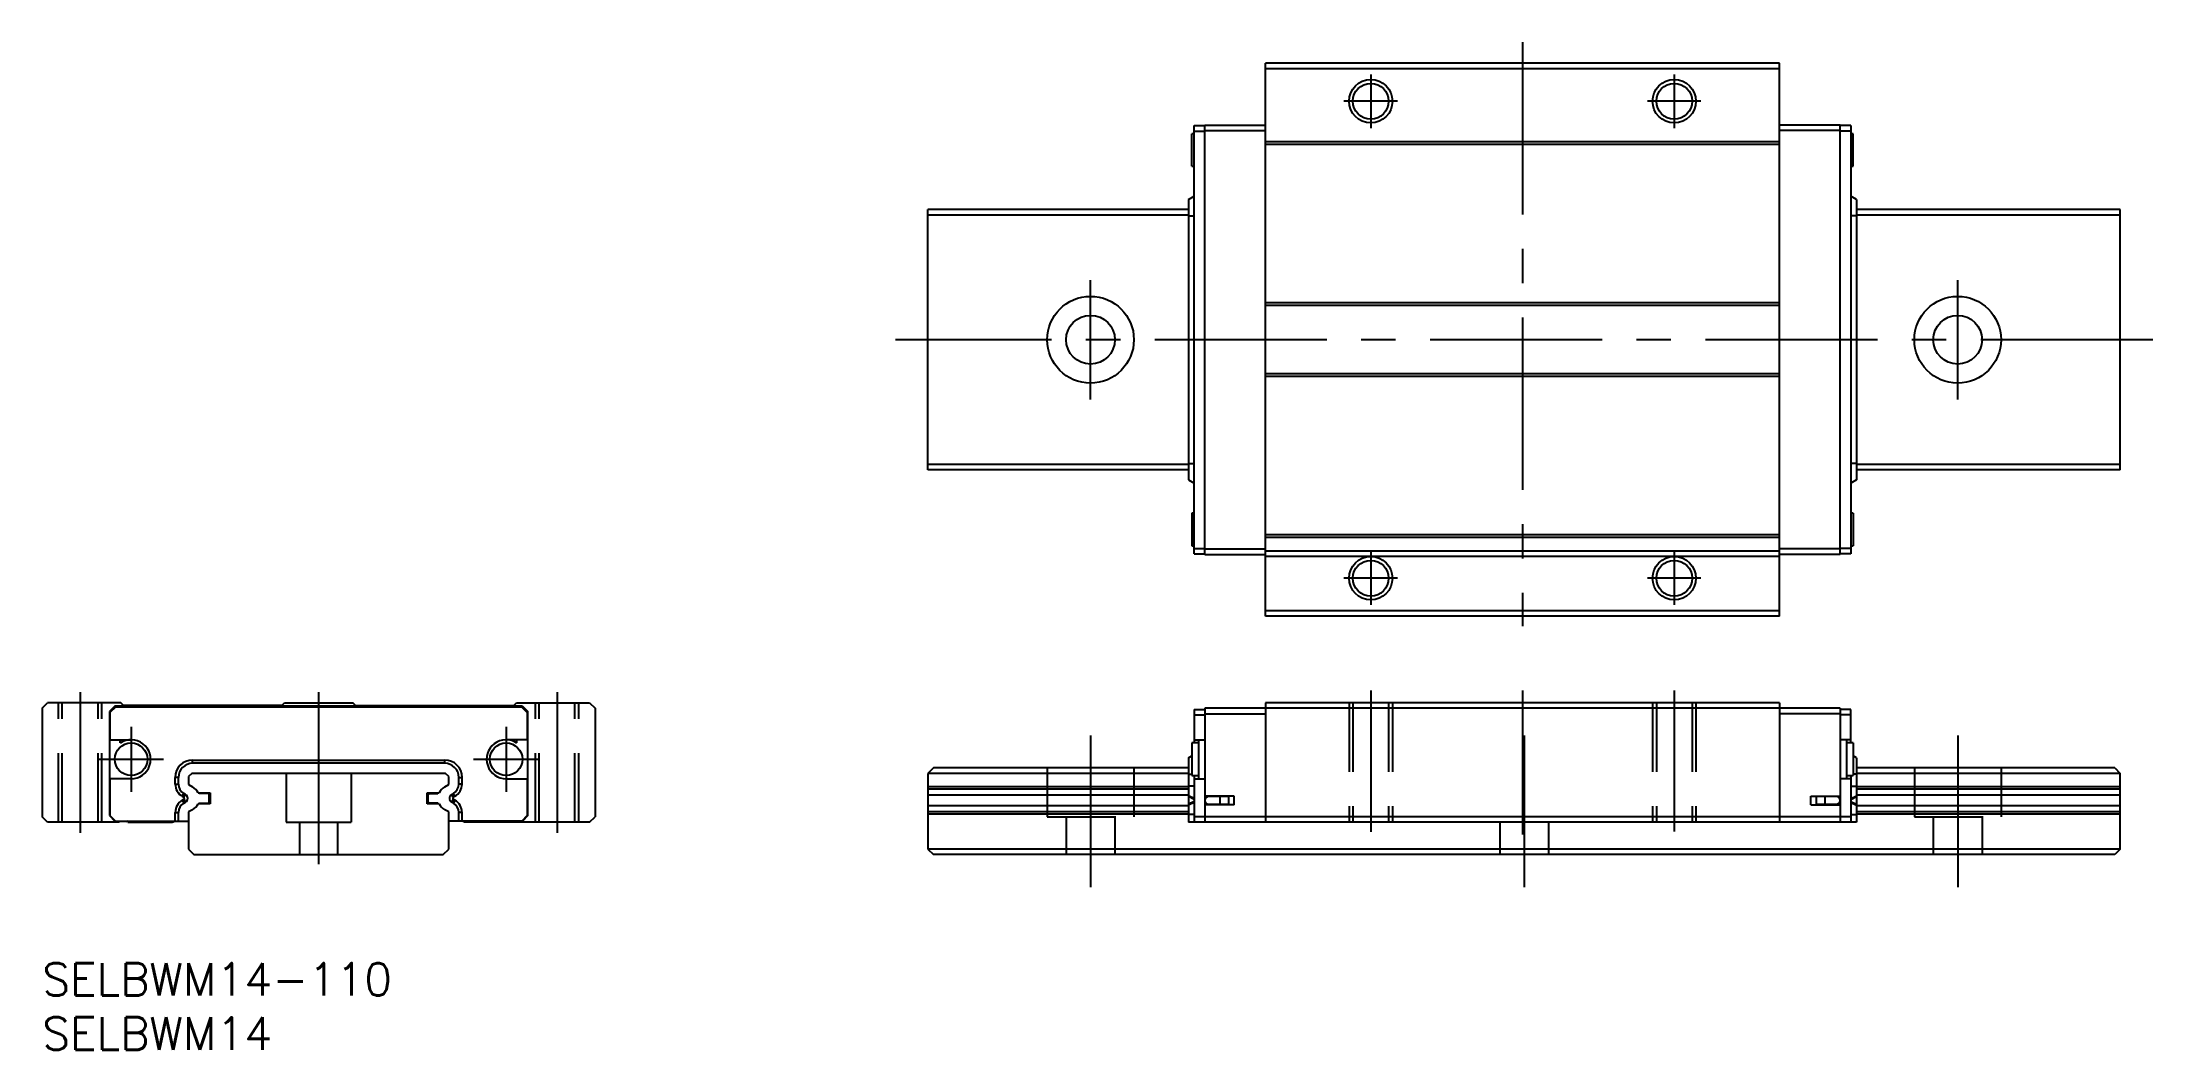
# Model space of a CAD drawing. Extents: x 0 to 195, y -8 to 85.
import ezdxf

# ---------------------------------------------------------------- set-up
doc = ezdxf.new("R2010")
doc.units = 0
doc.header["$LTSCALE"] = 0.5
doc.linetypes.add('CENTER', pattern=[50.8, 31.75, -6.35, 6.35, -6.35])
doc.linetypes.add('DASHED', pattern=[19.05, 12.7, -6.35])
for name, color, linetype in [('MSM_CENTER', 1, 'CENTER'), ('MSM_CONTINUOUS', 7, 'CONTINUOUS'), ('MSM_DASHED', 4, 'DASHED'), ('MSM_NARROW', 5, 'CONTINUOUS'), ('MSM_PART_NUMBER', 7, 'CONTINUOUS')]:
    doc.layers.add(name, color=color, linetype=linetype)
doc.styles.get("Standard").update_dxf_attribs({"font": 'txt.shx', "height": 3, "bigfont": 'bigfont.shx'})

# ---------------------------------------------------------------- blocks, each defined once
blk = doc.blocks.new('*U2')
at = {"layer": 'MSM_PART_NUMBER'}
blk.add_text('SELBWM14-110', height=3, dxfattribs=at).set_placement((0, -3))
blk = doc.blocks.new('*U3')
at = {"layer": 'MSM_PART_NUMBER'}
blk.add_text('SELBWM14', height=3, dxfattribs=at).set_placement((0, -8))

msp = doc.modelspace()

# ---------------------------------------------------------------- linework, layer by layer
at = {"layer": 'MSM_CENTER'}
for p, q in [((136.56, 84.94), (136.56, 31.09)), ((122.56, 81.97), (122.56, 77.03)), ((150.56, 81.97), (150.56, 77.03)), ((125.02, 79.5), (120.09, 79.5)), ((153.02, 79.5), (148.09, 79.5)), ((96.71, 52), (96.71, 63)), ((176.71, 52), (176.71, 63)), ((194.71, 57.5), (78.71, 57.5)), ((122.56, 37.97), (122.56, 33.03)), ((150.56, 37.97), (150.56, 33.03)), ((125.02, 35.5), (120.09, 35.5)), ((153.02, 35.5), (148.09, 35.5)), ((3.5, 25), (3.5, 12)), ((25.5, 25), (25.5, 9)), ((47.5, 25), (47.5, 12)), ((122.56, 25.13), (122.56, 12.1)), ((136.56, 25.13), (136.56, 11.87)), ((150.56, 25.13), (150.56, 12.15)), ((8.2, 21.8), (8.2, 15.8)), ((42.8, 21.8), (42.8, 15.8)), ((96.71, 21), (96.71, 7)), ((136.71, 21), (136.71, 7)), ((176.71, 21), (176.71, 7)), ((5.2, 18.8), (11.2, 18.8)), ((39.8, 18.8), (45.8, 18.8))]:
    msp.add_line(p, q, dxfattribs=at)
at = {"layer": 'MSM_CONTINUOUS'}
for p, q in [((112.86, 32), (112.86, 83)), ((160.26, 83), (112.86, 83)), ((160.26, 82.5), (112.86, 82.5)), ((160.26, 32), (160.26, 83)), ((106.26, 76.5), (106.06, 76.5)), ((106.06, 73.5), (106.06, 76.5)), ((106.26, 37.75), (106.26, 77.25)), ((106.26, 77.25), (107.26, 77.25)), ((106.26, 76.75), (107.26, 76.75)), ((107.26, 37.7), (107.26, 77.3)), ((107.26, 77.3), (112.86, 77.3)), ((107.26, 76.8), (112.86, 76.8)), ((165.86, 77.3), (160.26, 77.3)), ((165.86, 76.8), (160.26, 76.8)), ((165.86, 37.7), (165.86, 77.3)), ((166.86, 77.25), (165.86, 77.25)), ((166.86, 76.75), (165.86, 76.75)), ((166.86, 77.25), (166.86, 37.75)), ((167.06, 76.5), (166.86, 76.5)), ((167.06, 73.5), (167.06, 76.5)), ((160.26, 75.75), (112.86, 75.75)), ((160.26, 75.5), (112.86, 75.5)), ((106.06, 73.5), (106.26, 73.5)), ((166.86, 73.5), (167.06, 73.5)), ((105.76, 70.43), (106.26, 70.73)), ((105.76, 70.43), (105.76, 44.57)), ((167.36, 70.43), (166.86, 70.73)), ((167.36, 70.43), (167.36, 44.57)), ((105.76, 69.5), (81.71, 69.5)), ((81.71, 45.5), (81.71, 69.5)), ((105.76, 69), (81.71, 69)), ((105.76, 68.93), (106.26, 68.93)), ((167.36, 68.93), (166.86, 68.93)), ((191.71, 69.5), (167.36, 69.5)), ((191.71, 69), (167.36, 69)), ((191.71, 45.5), (191.71, 69.5)), ((160.26, 60.9), (112.86, 60.9)), ((160.26, 60.65), (112.86, 60.65)), ((160.26, 54.35), (112.86, 54.35)), ((160.26, 54.1), (112.86, 54.1)), ((105.76, 46), (81.71, 46)), ((105.76, 45.5), (81.71, 45.5)), ((105.76, 46.07), (106.26, 46.07)), ((167.36, 46.07), (166.86, 46.07)), ((191.71, 46), (167.36, 46)), ((191.71, 45.5), (167.36, 45.5)), ((105.76, 44.57), (106.26, 44.27)), ((167.36, 44.57), (166.86, 44.27)), ((106.06, 41.5), (106.06, 38.5)), ((106.26, 41.5), (106.06, 41.5)), ((167.06, 41.5), (166.86, 41.5)), ((167.06, 41.5), (167.06, 38.5)), ((160.26, 39.5), (112.86, 39.5)), ((160.26, 39.25), (112.86, 39.25)), ((106.06, 38.5), (106.26, 38.5)), ((106.26, 38.25), (107.26, 38.25)), ((106.26, 37.75), (107.26, 37.75)), ((107.26, 38.2), (112.86, 38.2)), ((107.26, 37.7), (112.86, 37.7)), ((160.26, 38), (112.86, 38)), ((160.26, 37.5), (112.86, 37.5)), ((165.86, 38.2), (160.26, 38.2)), ((165.86, 37.7), (160.26, 37.7)), ((166.86, 38.25), (165.86, 38.25)), ((166.86, 37.75), (165.86, 37.75)), ((166.86, 38.5), (167.06, 38.5)), ((160.26, 32.5), (112.86, 32.5)), ((160.26, 32), (112.86, 32)), ((0, 23.5), (0.5, 24)), ((0, 23.5), (0, 13.5)), ((7.25, 24), (0.5, 24)), ((6.7, 23.7), (6.2, 23.2)), ((6.75, 23.6), (6.25, 23.1)), ((44.3, 23.7), (6.7, 23.7)), ((44.25, 23.6), (6.75, 23.6)), ((7.5, 23.75), (7.25, 24)), ((22.1, 23.75), (7.5, 23.75)), ((22.1, 23.75), (22.35, 24)), ((22.35, 24), (28.65, 24)), ((28.9, 23.75), (28.65, 24)), ((28.9, 23.75), (43.5, 23.75)), ((43.5, 23.75), (43.75, 24)), ((43.75, 24), (50.5, 24)), ((44.25, 23.6), (44.75, 23.1)), ((44.3, 23.7), (44.8, 23.2)), ((50.5, 24), (51, 23.5)), ((51, 23.5), (51, 13.5)), ((106.26, 23.4), (106.26, 20.3)), ((106.26, 23.4), (107.26, 23.4)), ((165.86, 23.5), (107.26, 23.5)), ((107.26, 23.5), (107.26, 13)), ((160.26, 24), (112.86, 24)), ((112.86, 24), (112.86, 13)), ((160.26, 24), (160.26, 13)), ((165.86, 23.5), (165.86, 13)), ((166.86, 23.4), (165.86, 23.4)), ((166.86, 20.3), (166.86, 23.4)), ((6.2, 23.2), (6.2, 13.6)), ((6.25, 23.1), (6.25, 20.6)), ((44.75, 23.1), (44.75, 20.6)), ((44.8, 13.6), (44.8, 23.2)), ((106.26, 22.9), (107.26, 22.9)), ((107.26, 23), (112.86, 23)), ((165.86, 23), (160.26, 23)), ((166.86, 22.9), (165.86, 22.9)), ((6.25, 20.6), (8.2, 20.6)), ((7.2, 20.3), (7.2, 20.6)), ((44.75, 20.6), (42.8, 20.6)), ((43.8, 20.3), (43.8, 20.6)), ((106.66, 20.3), (106.06, 20.3)), ((106.06, 20.3), (106.06, 17.3)), ((106.26, 20.6), (107.26, 20.6)), ((106.66, 20.6), (106.66, 17)), ((166.86, 20.6), (165.86, 20.6)), ((166.46, 20.6), (166.46, 17)), ((167.06, 20.3), (166.46, 20.3)), ((167.06, 20.3), (167.06, 17.3)), ((13.87, 18.73), (37.13, 18.73)), ((13.87, 18.43), (13.87, 18.73)), ((37.13, 18.43), (13.87, 18.43)), ((37.13, 18.43), (37.13, 18.73)), ((82.21, 18), (81.71, 17.5)), ((105.76, 18), (82.21, 18)), ((105.76, 18.93), (106.06, 19.11)), ((105.76, 18.93), (105.76, 13)), ((167.36, 18.93), (167.06, 19.11)), ((167.36, 18.93), (167.36, 13)), ((191.21, 18), (167.36, 18)), ((191.21, 18), (191.71, 17.5)), ((6.2, 15.95), (6.25, 15.95)), ((6.25, 17), (6.25, 13.6)), ((8.2, 17), (6.25, 17)), ((12.57, 17.13), (12.27, 17.13)), ((12.27, 16.51), (12.27, 17.13)), ((12.27, 16.51), (12.57, 16.51)), ((12.57, 16.51), (12.57, 17.13)), ((12.92, 15.38), (13.07, 15.64)), ((13.23, 15.55), (13.07, 15.64)), ((13.8, 17.5), (13.5, 17.2)), ((13.5, 17.2), (13.5, 16.46)), ((13.5, 16.46), (13.87, 16.25)), ((37.2, 17.5), (13.8, 17.5)), ((14.39, 15.7), (15.5, 15.7)), ((14.47, 15.7), (14.49, 15.65)), ((15.3, 15.65), (14.49, 15.65)), ((15.5, 15.7), (15.5, 14.7)), ((35.5, 15.7), (36.61, 15.7)), ((35.5, 14.7), (35.5, 15.7)), ((35.7, 15.65), (36.51, 15.65)), ((36.53, 15.7), (36.51, 15.65)), ((37.13, 16.25), (37.5, 16.46)), ((37.5, 17.2), (37.2, 17.5)), ((37.5, 16.46), (37.5, 17.2)), ((37.77, 15.55), (37.93, 15.64)), ((38.08, 15.38), (37.93, 15.64)), ((38.43, 17.13), (38.73, 17.13)), ((38.43, 16.51), (38.43, 17.13)), ((38.73, 16.51), (38.43, 16.51)), ((38.73, 16.51), (38.73, 17.13)), ((42.8, 17), (44.75, 17)), ((44.75, 17), (44.75, 13.6)), ((105.76, 17.5), (81.71, 17.5)), ((81.71, 17.5), (81.71, 10.5)), ((105.76, 16.26), (81.71, 16.26)), ((105.76, 16.05), (81.71, 16.05)), ((105.76, 17.43), (106.06, 17.43)), ((106.26, 16.31), (105.76, 16.31)), ((106.06, 17.3), (106.66, 17.3)), ((106.26, 17.3), (106.26, 13)), ((106.26, 17), (107.26, 17)), ((166.86, 17), (165.86, 17)), ((166.46, 17.3), (167.06, 17.3)), ((166.86, 17.3), (166.86, 13)), ((166.86, 16.31), (167.36, 16.31)), ((167.36, 17.43), (167.06, 17.43)), ((191.71, 17.5), (167.36, 17.5)), ((191.71, 16.26), (167.36, 16.26)), ((191.71, 16.05), (167.36, 16.05)), ((191.71, 10.5), (191.71, 17.5)), ((6.2, 15.25), (6.25, 15.25)), ((12.27, 13.1), (12.27, 13.89)), ((12.27, 13.89), (12.57, 13.89)), ((12.57, 13.1), (12.57, 13.89)), ((12.92, 15.38), (13.08, 15.29)), ((12.92, 15.02), (13.08, 15.11)), ((12.92, 15.02), (13.07, 14.76)), ((13.07, 14.76), (13.23, 14.85)), ((13.08, 15.29), (13.23, 15.55)), ((13.08, 15.11), (13.08, 15.11)), ((13.08, 15.11), (13.23, 14.85)), ((13.87, 14.15), (13.5, 13.94)), ((13.5, 13.94), (13.5, 10.5)), ((15.5, 14.7), (14.39, 14.7)), ((14.47, 14.7), (14.49, 14.75)), ((14.49, 14.75), (15.3, 14.75)), ((15.4, 14.85), (15.4, 15.55)), ((36.61, 14.7), (35.5, 14.7)), ((35.6, 14.85), (35.6, 15.55)), ((36.51, 14.75), (35.7, 14.75)), ((36.53, 14.7), (36.51, 14.75)), ((37.5, 13.94), (37.13, 14.15)), ((37.5, 10.5), (37.5, 13.94)), ((37.92, 15.29), (37.77, 15.55)), ((37.92, 15.11), (37.77, 14.85)), ((37.93, 14.76), (37.77, 14.85)), ((38.08, 15.38), (37.92, 15.29)), ((38.08, 15.02), (37.92, 15.11)), ((37.92, 15.11), (37.92, 15.11)), ((38.08, 15.02), (37.93, 14.76)), ((38.43, 13.1), (38.43, 13.89)), ((38.73, 13.89), (38.43, 13.89)), ((38.73, 13.1), (38.73, 13.89)), ((44.8, 15.55), (44.75, 15.55)), ((44.8, 14.85), (44.75, 14.85)), ((105.76, 15.5), (81.71, 15.5)), ((105.76, 14.5), (81.71, 14.5)), ((105.76, 13.95), (81.71, 13.95)), ((105.76, 13.74), (81.71, 13.74)), ((106.26, 15.18), (105.76, 15.44)), ((106.26, 15.09), (105.76, 15.35)), ((106.26, 14.91), (105.76, 14.65)), ((106.26, 14.82), (105.76, 14.56)), ((106.26, 13.69), (105.76, 13.69)), ((109.96, 15.4), (107.26, 15.4)), ((109.96, 14.6), (107.26, 14.6)), ((109.46, 15.35), (107.61, 15.35)), ((107.61, 14.65), (109.46, 14.65)), ((108.06, 15.35), (108.06, 15.4)), ((108.06, 14.6), (108.06, 14.65)), ((108.52, 15.35), (108.52, 15.4)), ((108.52, 14.6), (108.52, 14.65)), ((108.66, 14.65), (108.66, 15.35)), ((109.46, 14.65), (109.46, 15.35)), ((109.96, 14.6), (109.96, 15.4)), ((163.16, 14.6), (163.16, 15.4)), ((163.16, 15.4), (165.86, 15.4)), ((163.16, 14.6), (165.86, 14.6)), ((163.66, 15.35), (163.66, 14.65)), ((165.51, 15.35), (163.66, 15.35)), ((163.66, 14.65), (165.51, 14.65)), ((164.46, 15.35), (164.46, 14.65)), ((164.6, 15.35), (164.6, 15.4)), ((164.6, 14.6), (164.6, 14.65)), ((165.06, 15.35), (165.06, 15.4)), ((165.06, 14.6), (165.06, 14.65)), ((166.86, 15.18), (167.36, 15.44)), ((166.86, 15.09), (167.36, 15.35)), ((166.86, 14.91), (167.36, 14.65)), ((166.86, 14.82), (167.36, 14.56)), ((166.86, 13.69), (167.36, 13.69)), ((191.71, 15.5), (167.36, 15.5)), ((191.71, 14.5), (167.36, 14.5)), ((191.71, 13.95), (167.36, 13.95)), ((191.71, 13.74), (167.36, 13.74)), ((0.5, 13), (0, 13.5)), ((7.1, 13), (0.5, 13)), ((6.2, 13.6), (6.7, 13.1)), ((6.25, 13.6), (6.75, 13.1)), ((6.7, 13.1), (13.5, 13.1)), ((7.9, 13), (12, 13)), ((12, 13), (12.22, 13.1)), ((44.3, 13.1), (37.5, 13.1)), ((38.97, 13), (38.76, 13.1)), ((50.5, 13), (38.97, 13)), ((44.75, 13.6), (44.25, 13.1)), ((44.8, 13.6), (44.3, 13.1)), ((50.5, 13), (51, 13.5)), ((167.36, 13), (105.76, 13)), ((166.86, 13.5), (106.26, 13.5)), ((13.5, 10.5), (14, 10)), ((14, 10), (37, 10)), ((37, 10), (37.5, 10.5)), ((191.71, 10.5), (81.71, 10.5)), ((81.71, 10.5), (82.21, 10)), ((191.21, 10), (82.21, 10)), ((191.71, 10.5), (191.21, 10))]:
    msp.add_line(p, q, dxfattribs=at)
for centre, radius in [((122.56, 79.5), 1.65), ((150.56, 79.5), 1.65), ((96.71, 57.5), 4), ((176.71, 57.5), 4), ((96.71, 57.5), 2.25), ((176.71, 57.5), 2.25), ((122.56, 35.5), 1.65), ((150.56, 35.5), 1.65), ((8.2, 18.8), 1.5), ((42.8, 18.8), 1.5)]:
    msp.add_circle(centre, radius, dxfattribs=at)
for centre, radius, start, end in [((8.2, 18.8), 1.8, 270, 123.749), ((42.8, 18.8), 1.8, 56.251, 270), ((13.87, 17.13), 1.6, 90.0008, 179.9992), ((13.87, 17.13), 1.3, 90, 180), ((37.13, 17.13), 1.6, 0.0008, 89.9992), ((37.13, 17.13), 1.3, 0, 90), ((13.57, 16.51), 1.3, 180, 240), ((13.57, 16.51), 1, 180, 240), ((13.21, 15.11), 1.32, 26.598, 60), ((15.3, 15.55), 0.1, 0, 90), ((35.7, 15.55), 0.1, 90, 180), ((37.79, 15.11), 1.32, 120, 153.402), ((37.43, 16.51), 1, 300, 0), ((37.43, 16.51), 1.3, 300, 0), ((13.57, 13.89), 1.3, 120, 180), ((13.57, 13.89), 1, 120, 180), ((13, 15.2), 0.12, 313.8573, 46.2161), ((13.03, 15.2), 0.4, 300, 60), ((13.21, 15.29), 1.32, 300, 333.402), ((15.3, 14.85), 0.1, 270, 0), ((35.7, 14.85), 0.1, 180, 270), ((37.79, 15.29), 1.32, 206.598, 240), ((37.97, 15.2), 0.4, 120, 240), ((38, 15.2), 0.12, 133.9082, 226.0185), ((37.43, 13.89), 1, 0, 60), ((37.43, 13.89), 1.3, 0, 60), ((107.61, 15), 0.35, 90, 270), ((165.51, 15), 0.35, 270, 90), ((7.5, 12.7), 0.5, 126.8699, 143.1301), ((7.5, 12.7), 0.5, 36.8699, 53.1301)]:
    msp.add_arc(centre, radius, start, end, dxfattribs=at)
at = {"layer": 'MSM_DASHED'}
for p, q in [((1.5, 13), (1.5, 24)), ((1.85, 13), (1.85, 24)), ((5.15, 13), (5.15, 24)), ((5.5, 13), (5.5, 24)), ((45.5, 13), (45.5, 24)), ((45.85, 13), (45.85, 24)), ((49.15, 13), (49.15, 24)), ((49.5, 13), (49.5, 24)), ((120.56, 24), (120.56, 13)), ((120.91, 24), (120.91, 13)), ((124.21, 24), (124.21, 13)), ((124.56, 24), (124.56, 13)), ((148.56, 23.99), (148.56, 13)), ((148.91, 24), (148.91, 13)), ((152.21, 24), (152.21, 13)), ((152.56, 23.99), (152.56, 13)), ((92.71, 18), (92.71, 13.5)), ((100.71, 18), (100.71, 13.5)), ((172.71, 18), (172.71, 13.5)), ((180.71, 18), (180.71, 13.5)), ((22.5, 17.45), (22.5, 13)), ((28.5, 17.45), (28.5, 13)), ((22.5, 13), (28.5, 13)), ((23.75, 13), (23.75, 10)), ((27.25, 13), (27.25, 10)), ((92.71, 13.5), (100.71, 13.5)), ((94.46, 13.5), (94.46, 10)), ((98.96, 13.5), (98.96, 10)), ((134.46, 13), (134.46, 10)), ((138.96, 13), (138.96, 10)), ((172.71, 13.5), (180.71, 13.5)), ((174.46, 13.5), (174.46, 10)), ((178.96, 13.5), (178.96, 10))]:
    msp.add_line(p, q, dxfattribs=at)
at = {"layer": 'MSM_NARROW'}
for centre in [(122.56, 79.5), (150.56, 79.5), (122.56, 35.5), (150.56, 35.5)]:
    msp.add_circle(centre, 2, dxfattribs=at)

# ---------------------------------------------------------------- block references
at = {"layer": 'MSM_CONTINUOUS'}
for name in ['*U2', '*U3']:
    msp.add_blockref(name, (0, 0), dxfattribs=at)

doc.saveas('drawing.dxf')
